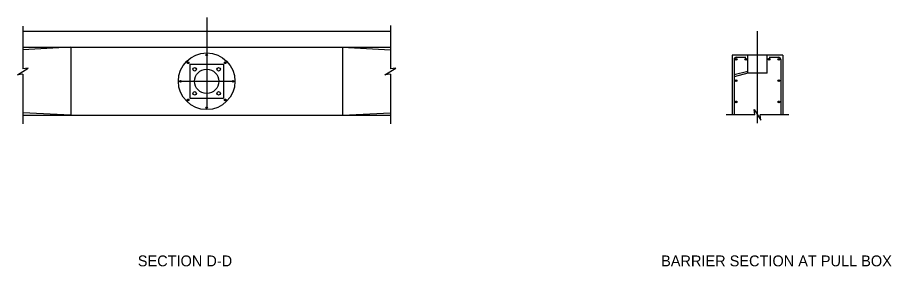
# Model space of a CAD drawing. Extents: x -1473.9 to -1396.7, y 508.3 to 524.3.
# Drawn here: x -1422.42 to -1396.66, y 508.75 to 516.08 of the extents above; entities that cross this region are included whole.
import ezdxf

# ---------------------------------------------------------------- set-up
doc = ezdxf.new("R2010")
doc.units = 0
for name, color, linetype in [('str_Center-Line-A', 7, 'Continuous'), ('str_Concrete-A', 7, 'Continuous'), ('str_Misc-Steel-A', 7, 'Continuous'), ('str_Reinforcement-A', 7, 'Continuous'), ('str_Reinforcement-E', 7, 'Continuous'), ('str_Reinforcement-K', 7, 'Continuous'), ('str_Text-A', 7, 'Continuous')]:
    doc.layers.add(name, color=color, linetype=linetype)

msp = doc.modelspace()

# ---------------------------------------------------------------- linework, layer by layer
at = {"layer": 'str_Center-Line-A'}
for p, q in [((-1416.845, 516.077), (-1416.845, 513.45)), ((-1420.845, 515.2), (-1420.845, 513.2)), ((-1412.845, 515.2), (-1412.845, 513.2)), ((-1417.595, 514.2), (-1416.095, 514.2))]:
    msp.add_line(p, q, dxfattribs=at)
at = {"layer": 'str_Concrete-A'}
for p, q in [((-1422.262, 515.827), (-1422.262, 514.569)), ((-1411.429, 515.84), (-1411.429, 514.569)), ((-1422.262, 515.679), (-1411.429, 515.679)), ((-1422.262, 515.2), (-1411.429, 515.2)), ((-1420.845, 515.2), (-1422.262, 515.129)), ((-1418.262, 515.2), (-1415.429, 515.2)), ((-1412.845, 515.2), (-1411.429, 515.129)), ((-1399.86, 514.967), (-1401.36, 514.967)), ((-1401.36, 514.967), (-1401.36, 513.212)), ((-1400.891, 514.435), (-1400.891, 514.967)), ((-1400.328, 514.435), (-1400.328, 514.967)), ((-1399.86, 514.967), (-1399.86, 513.212)), ((-1422.422, 514.389), (-1422.102, 514.589)), ((-1422.102, 514.589), (-1422.262, 514.569)), ((-1411.589, 514.389), (-1411.269, 514.589)), ((-1411.269, 514.589), (-1411.429, 514.569)), ((-1400.891, 514.493), (-1401.297, 514.389)), ((-1422.262, 514.409), (-1422.422, 514.389)), ((-1422.262, 514.409), (-1422.262, 512.95)), ((-1411.429, 514.409), (-1411.589, 514.389)), ((-1411.429, 514.409), (-1411.429, 512.95)), ((-1400.891, 514.435), (-1401.297, 514.331)), ((-1400.328, 514.435), (-1400.891, 514.435)), ((-1420.845, 513.2), (-1422.262, 513.27)), ((-1412.845, 513.2), (-1411.429, 513.27)), ((-1400.69, 513.212), (-1401.53, 513.212)), ((-1400.69, 513.212), (-1400.71, 513.372)), ((-1400.71, 513.372), (-1400.51, 513.052)), ((-1399.689, 513.212), (-1400.53, 513.212)), ((-1400.51, 513.052), (-1400.53, 513.212)), ((-1422.262, 513.2), (-1411.429, 513.2))]:
    msp.add_line(p, q, dxfattribs=at)
at = {"layer": 'str_Misc-Steel-A'}
msp.add_line((-1400.61, 512.964), (-1400.61, 515.679), dxfattribs=at)
at = {"layer": 'str_Reinforcement-A'}
for centre, radius in [((-1417.393, 514.747), 0.0261), ((-1417.393, 514.747), 0.0194), ((-1417.393, 514.747), 0.00971), ((-1416.845, 514.974), 0.0261), ((-1416.845, 514.974), 0.0194), ((-1416.845, 514.974), 0.00971), ((-1416.297, 514.747), 0.0261), ((-1416.297, 514.747), 0.0194), ((-1416.297, 514.747), 0.00971), ((-1401.238, 514.847), 0.0261), ((-1401.238, 514.847), 0.0194), ((-1401.238, 514.847), 0.00971), ((-1400.952, 514.849), 0.0261), ((-1400.952, 514.849), 0.0194), ((-1400.952, 514.849), 0.00971), ((-1400.268, 514.849), 0.0261), ((-1400.268, 514.849), 0.0194), ((-1400.268, 514.849), 0.00971), ((-1399.981, 514.847), 0.0261), ((-1399.981, 514.847), 0.0194), ((-1399.981, 514.847), 0.00971), ((-1401.24, 514.219), 0.0261), ((-1401.24, 514.219), 0.0194), ((-1399.98, 514.219), 0.0261), ((-1399.98, 514.219), 0.0194), ((-1417.62, 514.2), 0.0261), ((-1417.62, 514.2), 0.0194), ((-1417.62, 514.2), 0.00971), ((-1416.07, 514.2), 0.0261), ((-1416.07, 514.2), 0.0194), ((-1416.07, 514.2), 0.00971), ((-1401.24, 514.219), 0.00971), ((-1399.98, 514.219), 0.00971), ((-1417.393, 513.652), 0.0261), ((-1417.393, 513.652), 0.0194), ((-1417.393, 513.652), 0.00971), ((-1416.297, 513.652), 0.0261), ((-1416.297, 513.652), 0.0194), ((-1416.297, 513.652), 0.00971), ((-1401.24, 513.594), 0.0261), ((-1401.24, 513.594), 0.0194), ((-1401.24, 513.594), 0.00971), ((-1399.98, 513.594), 0.0261), ((-1399.98, 513.594), 0.0194), ((-1399.98, 513.594), 0.00971), ((-1416.845, 513.425), 0.0261), ((-1416.845, 513.425), 0.0194), ((-1416.845, 513.425), 0.00971)]:
    msp.add_circle(centre, radius, dxfattribs=at)
at = {"layer": 'str_Reinforcement-E'}
for p, q in [((-1401.297, 514.844), (-1401.297, 513.212)), ((-1401.235, 514.906), (-1400.953, 514.906)), ((-1400.266, 514.906), (-1399.985, 514.906)), ((-1399.922, 514.844), (-1399.922, 513.212))]:
    msp.add_line(p, q, dxfattribs=at)
msp.add_circle((-1416.845, 514.2), 0.833, dxfattribs=at)
for centre, start, end in [((-1401.235, 514.844), 90, 180), ((-1399.985, 514.844), 0, 90)]:
    msp.add_arc(centre, 0.0625, start, end, dxfattribs=at)
at = {"layer": 'str_Reinforcement-K'}
for p, q in [((-1417.345, 514.7), (-1416.345, 514.7)), ((-1417.345, 514.7), (-1417.345, 513.7)), ((-1416.345, 514.7), (-1416.345, 513.7)), ((-1417.345, 513.7), (-1416.345, 513.7))]:
    msp.add_line(p, q, dxfattribs=at)
for centre, radius in [((-1417.199, 514.553), 0.0521), ((-1416.845, 514.2), 0.359), ((-1416.492, 514.553), 0.0521), ((-1417.199, 513.846), 0.0521), ((-1416.492, 513.846), 0.0521)]:
    msp.add_circle(centre, radius, dxfattribs=at)

# ---------------------------------------------------------------- texts
at = {"layer": 'str_Text-A'}
for s, p in [('SECTION D-D', (-1418.875, 508.755)), ('BARRIER SECTION AT PULL BOX', (-1403.45, 508.755))]:
    msp.add_text(s, height=0.32, dxfattribs=at).set_placement(p)

doc.saveas('drawing.dxf')
